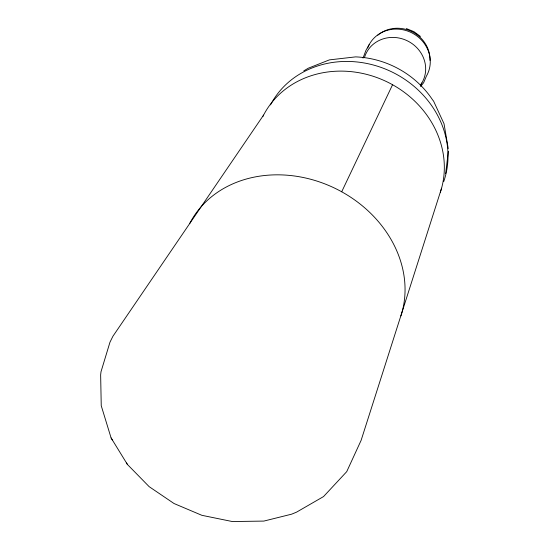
<?xml version="1.0" encoding="UTF-8"?>
<svg xmlns="http://www.w3.org/2000/svg" width="549" height="549" viewBox="0 0 549 549"><rect width="100%" height="100%" fill="white"/><g stroke="black" fill="none" stroke-linecap="round" stroke-linejoin="round"><path stroke-width="0.82" d="M445.644 173.594L448.355 151.346M363.019 58.091L365.929 50.398L369.333 44.359M441.568 188.232L361.112 440.36L346.728 471.646L323.533 496.584L296.515 512.169L291.636 514.173L263.849 521.083L232.371 521.55L201.881 515.319L174.04 503.529L149.136 486.64L127.423 464.468L126.524 463.013M341.698 191.779L392.562 84.731M420.321 85.802L421.913 82.872M263.582 115.091L112.902 336.29L109.972 342.192L101.002 371.769L100.645 374.933L101.242 405.732L111.09 437.924L127.423 464.468M420.637 86.481L423.629 82.714L426.367 76.187A32.666 30.421 26 0 0 411.187 32.521A32.666 30.421 26 0 0 367.658 47.969M303.769 70.883L308.257 68.213L329.4 59.882L355.601 56.883C386.311 58.064 415.463 74.136 432.509 99.767L433.586 101.119L444.024 123.745L448.238 148.553M406.342 28.562L413.905 31.643L420.472 36.46M111.09 437.924L112.332 439.934M189.625 223.656A115.565 97.015 26 0 1 330.093 186.049A115.565 97.015 26 0 1 400.9 315.922M262.834 116.566A96.699 85.946 26 0 1 382.255 79.68A96.699 85.946 26 0 1 440.353 192.225M270.527 104.893A94.929 84.807 26 0 1 388.548 70.389A94.929 84.807 26 0 1 443.743 181.541M364.454 57.604A31.595 29.323 26 0 1 406.967 40.64A31.595 29.323 26 0 1 421.008 84.313M377.808 35.211A31.362 29.227 26 0 1 411.757 31.568A31.362 29.227 26 0 1 429.984 60.452"/></g></svg>
